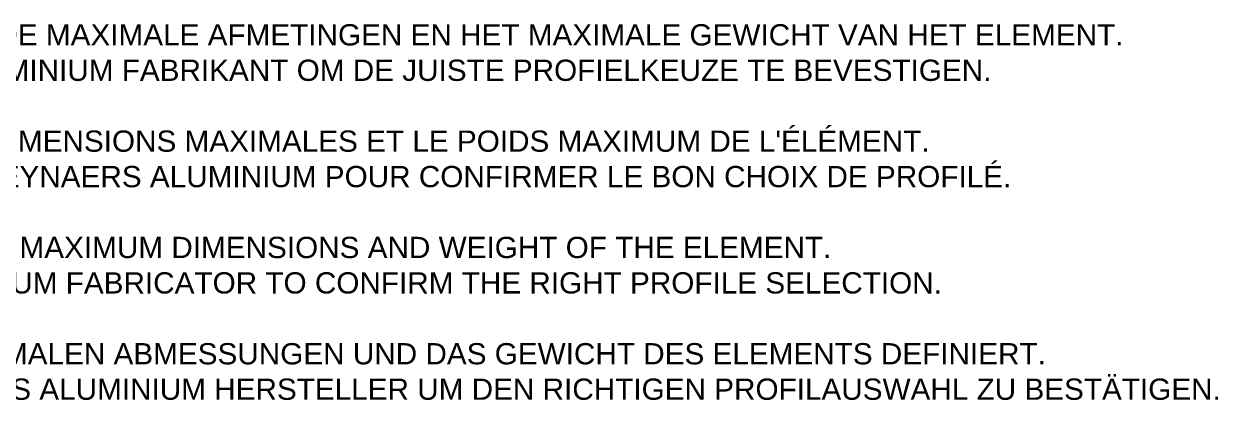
# Model space of a CAD drawing. Header units: millimetres. Extents: x -158 to 6343, y 4572 to 7765.
# Drawn here: x 5220 to 6343, y 5210 to 5564 of the extents above; entities that cross this region are included whole.
import ezdxf

# ---------------------------------------------------------------- set-up
doc = ezdxf.new("R2010")
doc.units = ezdxf.units.MM
doc.header["$LTSCALE"] = 0.2
doc.layers.add('RI-TEXT-LIBRARY', color=7, linetype='Continuous')
doc.styles.add('T5', font='arial.ttf', dxfattribs={"oblique": 10, "height": 3.5})

msp = doc.modelspace()

# ---------------------------------------------------------------- texts
at = {"layer": 'RI-TEXT-LIBRARY', "insert": (4585.56, 5563.59), "char_height": 20, "attachment_point": 1, "style": 'T5'}
msp.add_mtext_dynamic_manual_height_columns("{\\Q0;DE PROFIELKEUZE WORDT BEPAALD DOOR DE MAXIMALE AFMETINGEN EN HET MAXIMALE GEWICHT VAN HET ELEMENT.\\PNEEM CONTACT OP MET UW REYNAERS ALUMINIUM FABRIKANT OM DE JUISTE PROFIELKEUZE TE BEVESTIGEN.\\P\\PLE CHOIX DU PROFILÉ EST DÉFINI PAR LES DIMENSIONS MAXIMALES ET LE POIDS MAXIMUM DE L'ÉLÉMENT.\\PVEUILLEZ CONTACTER VOTRE FABRICANT REYNAERS ALUMINIUM POUR CONFIRMER LE BON CHOIX DE PROFILÉ.\\P\\PTHE PROFILE SELECTION IS DEFINED BY THE MAXIMUM DIMENSIONS AND WEIGHT OF THE ELEMENT. \\PPLEASE CONTACT YOUR REYNAERS ALUMINIUM FABRICATOR TO CONFIRM THE RIGHT PROFILE SELECTION. \\P\\PDIE PROFILAUSWAHL WIRD DURCH DIE MAXIMALEN ABMESSUNGEN UND DAS GEWICHT DES ELEMENTS DEFINIERT.\\PBITTE WENDEN SIE SICH AN IHREN REYNAERS ALUMINIUM HERSTELLER UM DEN RICHTIGEN PROFILAUSWAHL ZU BESTÄTIGEN\\C167;\\c8210719;.}", width=18102.131, gutter_width=1472.87, heights=[0], dxfattribs=at)

doc.saveas('drawing.dxf')
